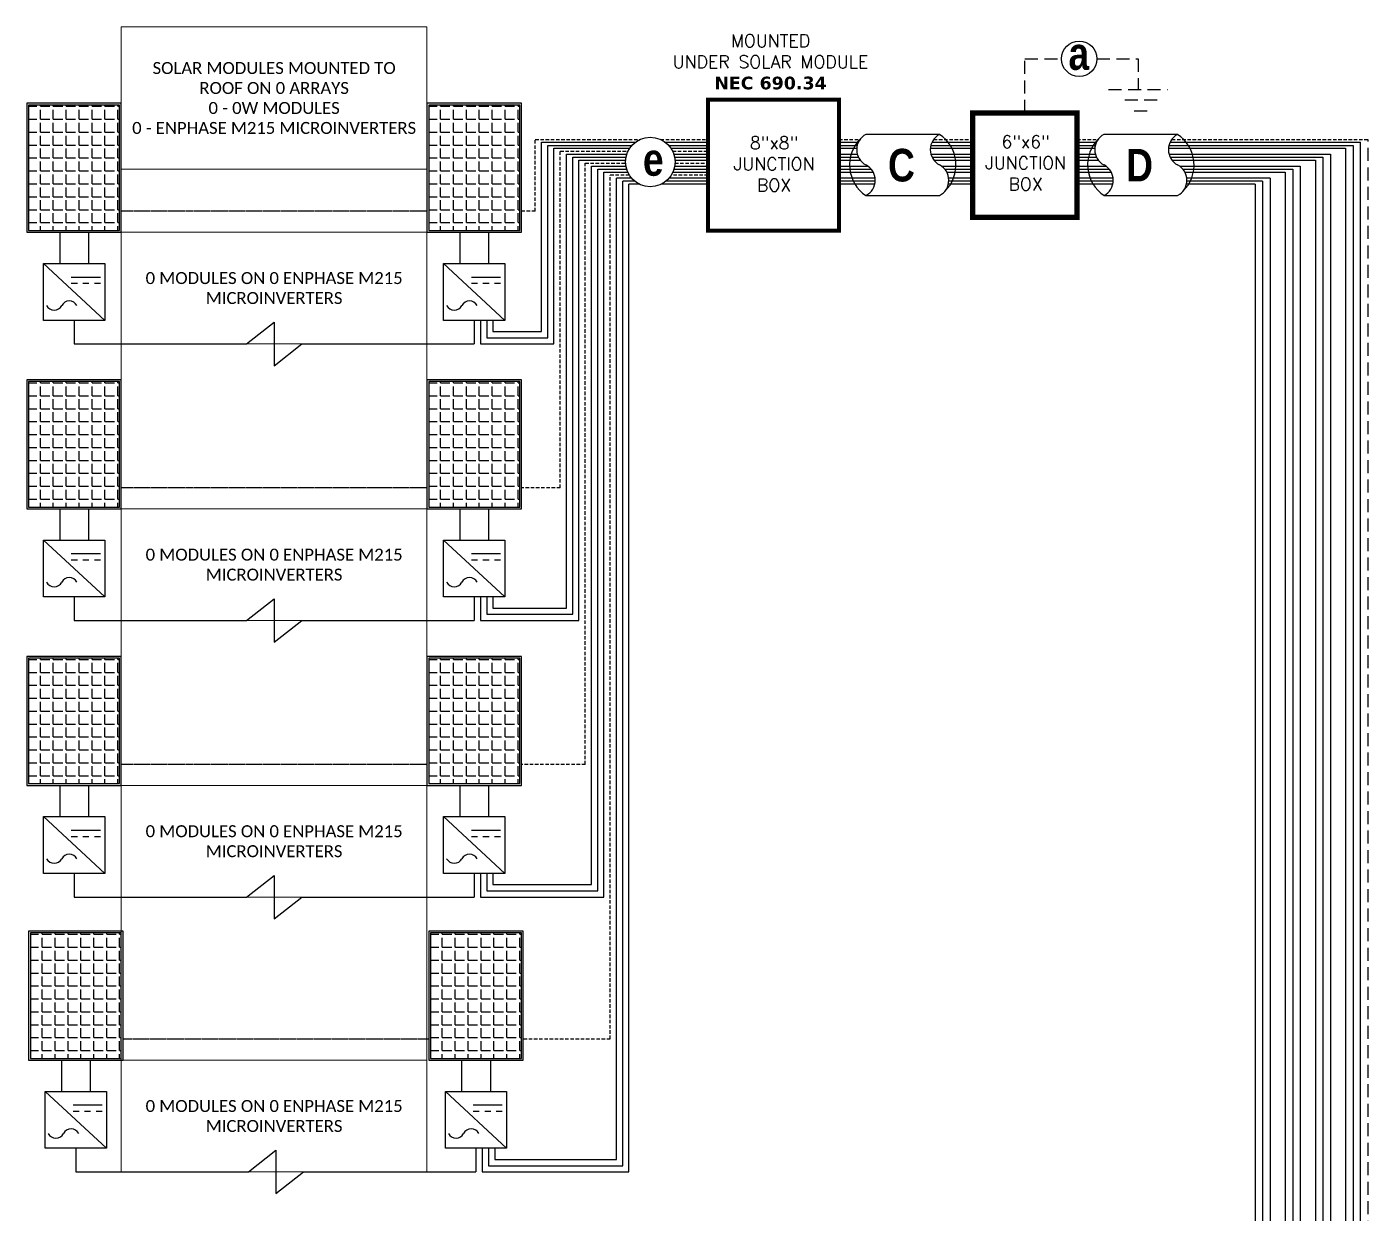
# Model space of a CAD drawing. Header units: feet. Extents: x 24278 to 25075, y 16053 to 16616.
# Drawn here: x 24687.9 to 25074.8, y 16273.6 to 16615.7 of the extents above; entities that cross this region are included whole.
import ezdxf

# ---------------------------------------------------------------- set-up
doc = ezdxf.new("R2010")
doc.units = ezdxf.units.FT
doc.header["$MEASUREMENT"] = 0
doc.linetypes.add('HIDDEN', pattern=[0.375, 0.25, -0.125])
doc.layers.add('TEXT', color=7, linetype='Continuous')
doc.layers.add('Z - TITLEBLOCK TXT', color=7, linetype='Continuous')
doc.styles.add('ONE LINE TXT', font='techb___.ttf')
doc.styles.get("Standard").update_dxf_attribs({"font": 'simplex.shx'})

# ---------------------------------------------------------------- blocks, each defined once
blk = doc.blocks.new('*T25')
at = {"layer": 'Defpoints', "color": 8, "linetype": 'ByBlock', "lineweight": 0, "transparency": 16777216}
for p, q in [((0, 0), (88.16, 0)), ((0, 0), (0, -330.21)), ((88.16, 0), (88.16, -330.21)), ((0, -41.08), (88.16, -41.08)), ((0, -59.24), (88.16, -59.24)), ((0, -91.46), (88.16, -91.46)), ((0, -138.99), (88.16, -138.99)), ((0, -171.21), (88.16, -171.21)), ((0, -218.74), (88.16, -218.74)), ((0, -250.97), (88.16, -250.97)), ((0, -297.99), (88.16, -297.99)), ((0, -330.21), (88.16, -330.21))]:
    blk.add_line(p, q, dxfattribs=at)
at = {"color": 0, "linetype": 'Continuous', "transparency": 16777216, "char_height": 3.4544, "width": 83.574, "attachment_point": 5}
for s, insert in [('{\\fCalibri|b0|i0|c0;SOLAR MODULES MOUNTED TO ROOF ON 0 ARRAYS^J0 - 0W MODULES^J0 - ENPHASE M215 MICROINVERTERS', (44.08, -20.54)), ('{\\fCalibri|b0|i0|c0;', (44.08, -50.16)), ('{\\fCalibri|b0|i0|c0;0 MODULES ON 0 ENPHASE M215 MICROINVERTERS', (44.08, -75.35)), ('{\\fCalibri|b0|i0|c0;', (44.08, -115.23)), ('{\\fCalibri|b0|i0|c0;0 MODULES ON 0 ENPHASE M215 MICROINVERTERS', (44.08, -155.1)), ('{\\fCalibri|b0|i0|c0;', (44.08, -194.98)), ('{\\fCalibri|b0|i0|c0;0 MODULES ON 0 ENPHASE M215 MICROINVERTERS', (44.08, -234.86)), ('{\\fCalibri|b0|i0|c0;', (44.08, -274.48)), ('{\\fCalibri|b0|i0|c0;0 MODULES ON 0 ENPHASE M215 MICROINVERTERS', (44.08, -314.1))]:
    blk.add_mtext(s, dxfattribs=dict(at, insert=insert))
blk = doc.blocks.new('8x8box')
at = {"lineweight": 50, "const_width": 1.19}
blk.add_lwpolyline([(37.78, 0), (0, 0), (0, 37.78), (37.78, 37.78)], close=True, dxfattribs=at)
at = {"color": 1, "char_height": 3.6576, "attachment_point": 5}
for s, width, insert in [(' \\PMOUNTED \\PUNDER SOLAR MODULE\\P{\\fVerdana|b1|i0|c0|p34;NEC 690.34}', 73.0127, (18.01, 51.7)), ('8"x8"  JUNCTION BOX ', 0.4767, (19.03, 19.26))]:
    blk.add_mtext_dynamic_manual_height_columns(s, width=width, gutter_width=7.17, heights=[0], dxfattribs=dict(at, insert=insert))
blk = doc.blocks.new('6x6box')
at = {"lineweight": 50, "const_width": 1.53}
blk.add_lwpolyline([(30.1, 0), (0, 0), (0, 30.1), (30.1, 30.1)], close=True, dxfattribs=at)
at = {"color": 1, "insert": (15.24, 15.71), "char_height": 3.6576, "width": 0.4767, "attachment_point": 5}
blk.add_mtext('6"x6"  JUNCTION BOX  ', dxfattribs=at)

msp = doc.modelspace()

# ---------------------------------------------------------------- hatches: boundary and pattern name
at = {"linetype": 'Continuous'}
h = msp.add_hatch(dxfattribs=at)
h.set_pattern_fill('ANGLE', color=256, scale=13.54666)
h.set_pattern_definition([(0, (24751.3767, 4574.902), (0, 3.7253315), [2.709332, -1.0159995]), (90, (24751.3767, 4574.902), (-3.7253315, 2e-16), [2.709332, -1.0159995])])
h.paths.add_polyline_path([(24688.37, 16593.2), (24688.37, 16557.02), (24714.6, 16557.02), (24714.6, 16593.2)])
h = msp.add_hatch(dxfattribs=at)
h.set_pattern_fill('ANGLE', color=256, scale=13.54666)
h.set_pattern_definition([(0, (24866.7966, 4574.902), (0, 3.7253315), [2.709332, -1.0159995]), (90, (24866.7966, 4574.902), (-3.7253315, 2e-16), [2.709332, -1.0159995])])
h.paths.add_polyline_path([(24803.79, 16593.2), (24803.79, 16557.02), (24830.02, 16557.02), (24830.02, 16593.2)])
h = msp.add_hatch(dxfattribs=at)
h.set_pattern_fill('ANGLE', color=256, scale=13.54666)
h.set_pattern_definition([(0, (24751.3767, 4495.1487), (0, 3.7253315), [2.709332, -1.0159995]), (90, (24751.3767, 4495.1487), (-3.7253315, 2e-16), [2.709332, -1.0159995])])
h.paths.add_polyline_path([(24688.37, 16513.45), (24688.37, 16477.26), (24714.6, 16477.26), (24714.6, 16513.45)])
h = msp.add_hatch(dxfattribs=at)
h.set_pattern_fill('ANGLE', color=256, scale=13.54666)
h.set_pattern_definition([(0, (24866.7966, 4495.1487), (0, 3.7253315), [2.709332, -1.0159995]), (90, (24866.7966, 4495.1487), (-3.7253315, 2e-16), [2.709332, -1.0159995])])
h.paths.add_polyline_path([(24803.79, 16513.45), (24803.79, 16477.26), (24830.02, 16477.26), (24830.02, 16513.45)])
h = msp.add_hatch(dxfattribs=at)
h.set_pattern_fill('ANGLE', color=256, scale=13.54666)
h.set_pattern_definition([(0, (24751.3767, 4415.3956), (0, 3.7253315), [2.709332, -1.0159995]), (90, (24751.3767, 4415.3956), (-3.7253315, 2e-16), [2.709332, -1.0159995])])
h.paths.add_polyline_path([(24688.37, 16433.69), (24688.37, 16397.51), (24714.6, 16397.51), (24714.6, 16433.69)])
h = msp.add_hatch(dxfattribs=at)
h.set_pattern_fill('ANGLE', color=256, scale=13.54666)
h.set_pattern_definition([(0, (24866.7966, 4415.3956), (0, 3.7253315), [2.709332, -1.0159995]), (90, (24866.7966, 4415.3956), (-3.7253315, 2e-16), [2.709332, -1.0159995])])
h.paths.add_polyline_path([(24803.79, 16433.69), (24803.79, 16397.51), (24830.02, 16397.51), (24830.02, 16433.69)])
h = msp.add_hatch(dxfattribs=at)
h.set_pattern_fill('ANGLE', color=256, scale=13.54666)
h.set_pattern_definition([(0, (24751.8857, 4336.1515), (0, 3.7253315), [2.709332, -1.0159995]), (90, (24751.8857, 4336.1515), (-3.7253315, 2e-16), [2.709332, -1.0159995])])
h.paths.add_polyline_path([(24688.87, 16354.45), (24688.87, 16318.27), (24715.11, 16318.27), (24715.11, 16354.45)])
h = msp.add_hatch(dxfattribs=at)
h.set_pattern_fill('ANGLE', color=256, scale=13.54666)
h.set_pattern_definition([(0, (24867.3056, 4336.1515), (0, 3.7253315), [2.709332, -1.0159995]), (90, (24867.3056, 4336.1515), (-3.7253315, 2e-16), [2.709332, -1.0159995])])
h.paths.add_polyline_path([(24804.29, 16354.45), (24804.29, 16318.27), (24830.53, 16318.27), (24830.53, 16354.45)])

# ---------------------------------------------------------------- linework, layer by layer
at = {"color": 92, "linetype": 'HIDDEN', "ltscale": 4}
for p, q in [((24834.5, 16562.56), (24834.5, 16583.3)), ((24834.5, 16583.3), (24864.73, 16583.3)), ((24870.63, 16583.3), (24884.36, 16583.3)), ((24922.14, 16583.3), (24928.21, 16583.3)), ((24949.45, 16583.3), (24960.71, 16583.3)), ((24990.81, 16583.3), (24996.88, 16583.3)), ((25018.12, 16583.3), (25074.76, 16583.3)), ((24841.71, 16579.85), (24861.23, 16579.85)), ((24841.71, 16482.8), (24841.71, 16579.85)), ((24874.13, 16579.85), (24884.36, 16579.85)), ((24848.92, 16576.41), (24860.55, 16576.41)), ((24848.92, 16403.05), (24848.92, 16576.41)), ((24874.81, 16576.41), (24884.36, 16576.41)), ((24861.65, 16572.97), (24856.13, 16572.97)), ((24856.13, 16323.9), (24856.13, 16572.97)), ((24884.36, 16572.97), (24873.71, 16572.97)), ((24834.5, 16562.56), (24830.53, 16562.56)), ((24841.71, 16482.8), (24830.53, 16482.8)), ((24848.92, 16403.05), (24830.53, 16403.05)), ((24856.13, 16323.81), (24831.04, 16323.81))]:
    msp.add_line(p, q, dxfattribs=at)
at = {"color": 7, "linetype": 'Continuous'}
for p, q in [((24951.13, 16584.73), (24929.89, 16584.73)), ((25019.8, 16584.73), (24998.56, 16584.73)), ((25068.23, 16580.71), (25068.23, 16194.58)), ((25059.53, 16577.27), (25059.53, 16194.58)), ((25050.83, 16573.83), (25050.83, 16194.58)), ((24929.89, 16567.11), (24951.13, 16567.11)), ((24998.56, 16567.11), (25019.8, 16567.11)), ((25042.13, 16570.39), (25042.13, 16194.58)), ((24709.08, 16543.5), (24700.69, 16543.5)), ((24702.44, 16541.69), (24700.69, 16541.69)), ((24705.76, 16541.69), (24704.01, 16541.69)), ((24709.08, 16541.69), (24707.33, 16541.69)), ((24824.5, 16543.5), (24816.11, 16543.5)), ((24817.86, 16541.69), (24816.11, 16541.69)), ((24821.18, 16541.69), (24819.43, 16541.69)), ((24824.5, 16541.69), (24822.75, 16541.69)), ((24751.24, 16524.29), (24759.19, 16530.55)), ((24759.19, 16530.55), (24759.19, 16518.02)), ((24759.19, 16518.02), (24767.15, 16524.29)), ((24709.08, 16463.75), (24700.69, 16463.75)), ((24824.5, 16463.75), (24816.11, 16463.75)), ((24702.44, 16461.93), (24700.69, 16461.93)), ((24705.76, 16461.93), (24704.01, 16461.93)), ((24709.08, 16461.93), (24707.33, 16461.93)), ((24817.86, 16461.93), (24816.11, 16461.93)), ((24821.18, 16461.93), (24819.43, 16461.93)), ((24824.5, 16461.93), (24822.75, 16461.93)), ((24751.24, 16444.53), (24759.19, 16450.8)), ((24759.19, 16450.8), (24759.19, 16438.27)), ((24759.19, 16438.27), (24767.15, 16444.53)), ((24709.08, 16384), (24700.69, 16384)), ((24702.44, 16382.18), (24700.69, 16382.18)), ((24705.76, 16382.18), (24704.01, 16382.18)), ((24709.08, 16382.18), (24707.33, 16382.18)), ((24824.5, 16384), (24816.11, 16384)), ((24817.86, 16382.18), (24816.11, 16382.18)), ((24821.18, 16382.18), (24819.43, 16382.18)), ((24824.5, 16382.18), (24822.75, 16382.18)), ((24751.24, 16364.78), (24759.19, 16371.04)), ((24759.19, 16371.04), (24759.19, 16358.52)), ((24759.19, 16358.52), (24767.15, 16364.78)), ((24709.59, 16304.75), (24701.2, 16304.75)), ((24825.01, 16304.75), (24816.62, 16304.75)), ((24702.95, 16302.94), (24701.2, 16302.94)), ((24706.27, 16302.94), (24704.52, 16302.94)), ((24709.59, 16302.94), (24707.84, 16302.94)), ((24818.37, 16302.94), (24816.62, 16302.94)), ((24821.69, 16302.94), (24819.94, 16302.94)), ((24825.01, 16302.94), (24823.26, 16302.94)), ((24751.75, 16285.54), (24759.7, 16291.8)), ((24759.7, 16291.8), (24759.7, 16279.27)), ((24759.7, 16279.27), (24767.66, 16285.54))]:
    msp.add_line(p, q, dxfattribs=at)
at = {"color": 92, "linetype": 'HIDDEN', "ltscale": 15}
msp.add_line((25074.76, 16194.58), (25074.76, 16583.3), dxfattribs=at)
at = {"color": 253, "linetype": 'Continuous'}
for p, q in [((24836.31, 16527.89), (24836.31, 16582.44)), ((24836.31, 16582.44), (24863.3, 16582.44)), ((24843.51, 16578.99), (24860.89, 16578.99)), ((24843.51, 16448.14), (24843.51, 16578.99)), ((24872.05, 16582.44), (24884.36, 16582.44)), ((24874.47, 16578.99), (24884.36, 16578.99)), ((24922.14, 16582.44), (24927.69, 16582.44)), ((24922.14, 16578.99), (24927.4, 16578.99)), ((24948.65, 16578.99), (24960.71, 16578.99)), ((24948.94, 16582.44), (24960.71, 16582.44)), ((24990.81, 16582.44), (24996.36, 16582.44)), ((24990.81, 16578.99), (24996.08, 16578.99)), ((25017.32, 16578.99), (25063.88, 16578.99)), ((25017.61, 16582.44), (25072.58, 16582.44)), ((25063.88, 16578.99), (25063.88, 16194.58)), ((25072.58, 16194.58), (25072.58, 16582.44)), ((24850.72, 16575.55), (24860.65, 16575.55)), ((24850.72, 16368.38), (24850.72, 16575.55)), ((24874.71, 16575.55), (24884.36, 16575.55)), ((24922.14, 16575.55), (24930.49, 16575.55)), ((24951.73, 16575.55), (24960.71, 16575.55)), ((24990.81, 16575.55), (24999.16, 16575.55)), ((25020.4, 16575.55), (25055.18, 16575.55)), ((25055.18, 16575.55), (25055.18, 16194.58)), ((24862.29, 16572.11), (24857.93, 16572.11)), ((24857.93, 16289.14), (24857.93, 16572.11)), ((24884.36, 16572.11), (24873.07, 16572.11)), ((24932.52, 16572.11), (24922.14, 16572.11)), ((24960.71, 16572.11), (24953.76, 16572.11)), ((25001.19, 16572.11), (24990.81, 16572.11)), ((25046.48, 16572.11), (25022.43, 16572.11)), ((25046.48, 16572.11), (25046.48, 16194.58)), ((24822.31, 16527.89), (24836.31, 16527.89)), ((24822.31, 16448.14), (24843.51, 16448.14)), ((24822.31, 16368.38), (24850.72, 16368.38)), ((24822.82, 16289.14), (24857.93, 16289.14))]:
    msp.add_line(p, q, dxfattribs=at)
at = {"color": 10, "linetype": 'Continuous'}
for p, q in [((24838.11, 16526.09), (24838.11, 16581.57)), ((24838.11, 16581.57), (24862.38, 16581.57)), ((24872.98, 16581.57), (24884.36, 16581.57)), ((24922.14, 16581.57), (24927.38, 16581.57)), ((24948.63, 16581.57), (24960.71, 16581.57)), ((24990.81, 16581.57), (24996.05, 16581.57)), ((25017.3, 16581.57), (25070.41, 16581.57)), ((25070.41, 16581.57), (25070.41, 16194.58)), ((24845.32, 16578.13), (24860.67, 16578.13)), ((24845.32, 16446.33), (24845.32, 16578.13)), ((24874.69, 16578.13), (24884.36, 16578.13)), ((24922.14, 16578.13), (24927.73, 16578.13)), ((24948.98, 16578.13), (24960.71, 16578.13)), ((24990.81, 16578.13), (24996.4, 16578.13)), ((25017.65, 16578.13), (25061.71, 16578.13)), ((25061.71, 16578.13), (25061.71, 16194.58)), ((24852.52, 16574.69), (24860.86, 16574.69)), ((24852.52, 16366.58), (24852.52, 16574.69)), ((24863.18, 16571.25), (24859.73, 16571.25)), ((24859.73, 16287.34), (24859.73, 16571.25)), ((24884.36, 16571.25), (24872.17, 16571.25)), ((24874.5, 16574.69), (24884.36, 16574.69)), ((24922.14, 16574.69), (24931.41, 16574.69)), ((24932.55, 16571.25), (24922.14, 16571.25)), ((24952.65, 16574.69), (24960.71, 16574.69)), ((24960.71, 16571.25), (24953.79, 16571.25)), ((24990.81, 16574.69), (25000.08, 16574.69)), ((25001.22, 16571.25), (24990.81, 16571.25)), ((25021.32, 16574.69), (25053.01, 16574.69)), ((25044.3, 16571.25), (25022.46, 16571.25)), ((25044.3, 16571.25), (25044.3, 16194.58)), ((25053.01, 16574.69), (25053.01, 16194.58)), ((24820.51, 16526.09), (24838.11, 16526.09)), ((24820.51, 16446.33), (24845.32, 16446.33)), ((24820.51, 16366.58), (24852.52, 16366.58)), ((24821.02, 16287.34), (24859.73, 16287.34))]:
    msp.add_line(p, q, dxfattribs=at)
at = {"linetype": 'Continuous'}
for p, q in [((24839.91, 16524.29), (24839.91, 16580.71)), ((24839.91, 16580.71), (24861.71, 16580.71)), ((24873.65, 16580.71), (24884.36, 16580.71)), ((24922.14, 16580.71), (24927.24, 16580.71)), ((24948.48, 16580.71), (24960.71, 16580.71)), ((24990.81, 16580.71), (24995.91, 16580.71)), ((25017.15, 16580.71), (25068.23, 16580.71)), ((24847.12, 16577.27), (24860.55, 16577.27)), ((24847.12, 16444.53), (24847.12, 16577.27)), ((24874.8, 16577.27), (24884.36, 16577.27)), ((24922.14, 16577.27), (24928.27, 16577.27)), ((24949.51, 16577.27), (24960.71, 16577.27)), ((24990.81, 16577.27), (24996.94, 16577.27)), ((25018.19, 16577.27), (25059.53, 16577.27)), ((24854.33, 16573.83), (24861.18, 16573.83)), ((24854.33, 16364.78), (24854.33, 16573.83)), ((24874.17, 16573.83), (24884.36, 16573.83)), ((24922.14, 16573.83), (24931.98, 16573.83)), ((24953.23, 16573.83), (24960.71, 16573.83)), ((24990.81, 16573.83), (25000.65, 16573.83)), ((25021.9, 16573.83), (25050.83, 16573.83)), ((24864.53, 16570.39), (24861.54, 16570.39)), ((24861.54, 16285.54), (24861.54, 16570.39)), ((24884.36, 16570.39), (24870.83, 16570.39)), ((24932.42, 16570.39), (24922.14, 16570.39)), ((24960.71, 16570.39), (24953.67, 16570.39)), ((25001.1, 16570.39), (24990.81, 16570.39)), ((25042.13, 16570.39), (25022.34, 16570.39)), ((24697.33, 16556.51), (24697.33, 16547.5)), ((24705.64, 16556.51), (24705.64, 16547.5)), ((24812.75, 16556.51), (24812.75, 16547.5)), ((24821.06, 16556.51), (24821.06, 16547.5)), ((24692.66, 16547.5), (24710.31, 16547.5)), ((24692.66, 16531.1), (24692.66, 16547.5)), ((24692.66, 16547.5), (24710.31, 16531.1)), ((24710.31, 16547.5), (24710.31, 16531.1)), ((24808.08, 16547.5), (24825.73, 16547.5)), ((24808.08, 16531.1), (24808.08, 16547.5)), ((24808.08, 16547.5), (24825.73, 16531.1)), ((24825.73, 16547.5), (24825.73, 16531.1)), ((24710.31, 16531.1), (24692.66, 16531.1)), ((24825.73, 16531.1), (24808.08, 16531.1)), ((24818.71, 16524.29), (24839.91, 16524.29)), ((24697.33, 16476.75), (24697.33, 16467.74)), ((24705.64, 16476.75), (24705.64, 16467.74)), ((24812.75, 16476.75), (24812.75, 16467.74)), ((24821.06, 16476.75), (24821.06, 16467.74)), ((24692.66, 16467.74), (24710.31, 16467.74)), ((24692.66, 16451.35), (24692.66, 16467.74)), ((24692.66, 16467.74), (24710.31, 16451.35)), ((24710.31, 16467.74), (24710.31, 16451.35)), ((24808.08, 16467.74), (24825.73, 16467.74)), ((24808.08, 16451.35), (24808.08, 16467.74)), ((24808.08, 16467.74), (24825.73, 16451.35)), ((24825.73, 16467.74), (24825.73, 16451.35)), ((24710.31, 16451.35), (24692.66, 16451.35)), ((24825.73, 16451.35), (24808.08, 16451.35)), ((24818.71, 16444.53), (24847.12, 16444.53)), ((24697.33, 16397), (24697.33, 16387.99)), ((24705.64, 16397), (24705.64, 16387.99)), ((24812.75, 16397), (24812.75, 16387.99)), ((24821.06, 16397), (24821.06, 16387.99)), ((24692.66, 16387.99), (24710.31, 16387.99)), ((24692.66, 16371.6), (24692.66, 16387.99)), ((24692.66, 16387.99), (24710.31, 16371.6)), ((24710.31, 16387.99), (24710.31, 16371.6)), ((24808.08, 16387.99), (24825.73, 16387.99)), ((24808.08, 16371.6), (24808.08, 16387.99)), ((24808.08, 16387.99), (24825.73, 16371.6)), ((24825.73, 16387.99), (24825.73, 16371.6)), ((24710.31, 16371.6), (24692.66, 16371.6)), ((24825.73, 16371.6), (24808.08, 16371.6)), ((24818.71, 16364.78), (24854.33, 16364.78)), ((24697.84, 16317.76), (24697.84, 16308.75)), ((24706.15, 16317.76), (24706.15, 16308.75)), ((24813.26, 16317.76), (24813.26, 16308.75)), ((24821.57, 16317.76), (24821.57, 16308.75)), ((24693.17, 16308.75), (24710.82, 16308.75)), ((24693.17, 16292.35), (24693.17, 16308.75)), ((24693.17, 16308.75), (24710.82, 16292.35)), ((24710.82, 16308.75), (24710.82, 16292.35)), ((24808.59, 16308.75), (24826.24, 16308.75)), ((24808.59, 16292.35), (24808.59, 16308.75)), ((24808.59, 16308.75), (24826.24, 16292.35)), ((24826.24, 16308.75), (24826.24, 16292.35)), ((24710.82, 16292.35), (24693.17, 16292.35)), ((24826.24, 16292.35), (24808.59, 16292.35)), ((24819.22, 16285.54), (24861.54, 16285.54))]:
    msp.add_line(p, q, dxfattribs=at)
at = {"linetype": 'Continuous', "flags": 128}
for points in [[(24687.86, 16593.71), (24687.86, 16556.51), (24715.11, 16556.51), (24715.11, 16593.71), (24687.86, 16593.71)], [(24803.28, 16593.71), (24803.28, 16556.51), (24830.53, 16556.51), (24830.53, 16593.71), (24803.28, 16593.71)], [(24701.48, 16531.1), (24701.48, 16524.29)], [(24816.9, 16531.1), (24816.9, 16524.29)], [(24818.71, 16531.1), (24818.71, 16524.29)], [(24701.48, 16524.29), (24751.24, 16524.29)], [(24767.15, 16524.29), (24816.9, 16524.29)], [(24687.86, 16513.96), (24687.86, 16476.75), (24715.11, 16476.75), (24715.11, 16513.96), (24687.86, 16513.96)], [(24803.28, 16513.96), (24803.28, 16476.75), (24830.53, 16476.75), (24830.53, 16513.96), (24803.28, 16513.96)], [(24701.48, 16451.35), (24701.48, 16444.53)], [(24816.9, 16451.35), (24816.9, 16444.53)], [(24818.71, 16451.35), (24818.71, 16444.53)], [(24701.48, 16444.53), (24751.24, 16444.53)], [(24767.15, 16444.53), (24816.9, 16444.53)], [(24687.86, 16434.2), (24687.86, 16397), (24715.11, 16397), (24715.11, 16434.2), (24687.86, 16434.2)], [(24803.28, 16434.2), (24803.28, 16397), (24830.53, 16397), (24830.53, 16434.2), (24803.28, 16434.2)], [(24701.48, 16371.6), (24701.48, 16364.78)], [(24816.9, 16371.6), (24816.9, 16364.78)], [(24818.71, 16371.6), (24818.71, 16364.78)], [(24701.48, 16364.78), (24751.24, 16364.78)], [(24767.15, 16364.78), (24816.9, 16364.78)], [(24688.37, 16354.96), (24688.37, 16317.76), (24715.62, 16317.76), (24715.62, 16354.96), (24688.37, 16354.96)], [(24803.79, 16354.96), (24803.79, 16317.76), (24831.04, 16317.76), (24831.04, 16354.96), (24803.79, 16354.96)], [(24701.99, 16292.35), (24701.99, 16285.54)], [(24817.41, 16292.35), (24817.41, 16285.54)], [(24819.22, 16292.35), (24819.22, 16285.54)], [(24701.99, 16285.54), (24751.75, 16285.54)], [(24767.66, 16285.54), (24817.41, 16285.54)]]:
    msp.add_lwpolyline(points, dxfattribs=at)
for points in [[(24688.37, 16593.2), (24688.37, 16557.02), (24714.6, 16557.02), (24714.6, 16593.2)], [(24803.79, 16593.2), (24803.79, 16557.02), (24830.02, 16557.02), (24830.02, 16593.2)], [(24688.37, 16513.45), (24688.37, 16477.26), (24714.6, 16477.26), (24714.6, 16513.45)], [(24803.79, 16513.45), (24803.79, 16477.26), (24830.02, 16477.26), (24830.02, 16513.45)], [(24688.37, 16433.69), (24688.37, 16397.51), (24714.6, 16397.51), (24714.6, 16433.69)], [(24803.79, 16433.69), (24803.79, 16397.51), (24830.02, 16397.51), (24830.02, 16433.69)], [(24688.87, 16354.45), (24688.87, 16318.27), (24715.11, 16318.27), (24715.11, 16354.45)], [(24804.29, 16354.45), (24804.29, 16318.27), (24830.53, 16318.27), (24830.53, 16354.45)]]:
    msp.add_lwpolyline(points, close=True, dxfattribs=at)
at = {"color": 92, "linetype": 'HIDDEN', "ltscale": 0.3, "flags": 128}
for points in [[(24803.28, 16562.56), (24715.11, 16562.56)], [(24803.28, 16482.8), (24715.11, 16482.8)], [(24803.28, 16403.05), (24715.11, 16403.05)], [(24803.79, 16323.81), (24715.62, 16323.81)]]:
    msp.add_lwpolyline(points, dxfattribs=at)
at = {"color": 10, "linetype": 'Continuous', "flags": 128}
for points in [[(24820.51, 16531.1), (24820.51, 16526.09)], [(24820.51, 16451.35), (24820.51, 16446.33)], [(24820.51, 16371.6), (24820.51, 16366.58)], [(24821.02, 16292.35), (24821.02, 16287.34)]]:
    msp.add_lwpolyline(points, dxfattribs=at)
at = {"color": 253, "linetype": 'Continuous', "flags": 128}
for points in [[(24822.31, 16531.1), (24822.31, 16527.89)], [(24822.31, 16451.35), (24822.31, 16448.14)], [(24822.31, 16371.6), (24822.31, 16368.38)], [(24822.82, 16292.35), (24822.82, 16289.14)]]:
    msp.add_lwpolyline(points, dxfattribs=at)
at = {"color": 7, "linetype": 'Continuous'}
for centre, radius in [((24991.41, 16606.53), 5.11), ((24867.68, 16576.79), 7.14)]:
    msp.add_circle(centre, radius, dxfattribs=at)
for centre, start, end in [((24935.74, 16575.92), 133.9732, 236.4265), ((24945.28, 16575.92), 313.9732, 56.4265), ((25004.41, 16575.92), 133.9732, 236.4265), ((25013.95, 16575.92), 313.9732, 56.4265)]:
    msp.add_arc(centre, 10.58, start, end, dxfattribs=at)
at = {"linetype": 'Continuous'}
for centre, radius, start, end in [((24932.2, 16580.33), 4.98, 117.6639, 242.3361), ((24953.44, 16580.33), 4.98, 117.6639, 242.3361), ((25000.87, 16580.33), 4.98, 117.6639, 242.3361), ((25022.11, 16580.33), 4.98, 117.6639, 242.3361), ((24927.58, 16571.51), 4.98, 297.6639, 62.3361), ((24948.82, 16571.51), 4.98, 297.6639, 62.3361), ((24996.25, 16571.51), 4.98, 297.6639, 62.3361), ((25017.49, 16571.51), 4.98, 297.6639, 62.3361), ((24700.11, 16534.21), 2.48, 27.6639, 152.3361), ((24815.53, 16534.21), 2.48, 27.6639, 152.3361), ((24695.73, 16536.51), 2.48, 207.6639, 332.3361), ((24811.15, 16536.51), 2.48, 207.6639, 332.3361), ((24695.73, 16456.76), 2.48, 207.6639, 332.3361), ((24700.11, 16454.46), 2.48, 27.6639, 152.3361), ((24811.15, 16456.76), 2.48, 207.6639, 332.3361), ((24815.53, 16454.46), 2.48, 27.6639, 152.3361), ((24695.73, 16377.01), 2.48, 207.6639, 332.3361), ((24700.11, 16374.71), 2.48, 27.6639, 152.3361), ((24811.15, 16377.01), 2.48, 207.6639, 332.3361), ((24815.53, 16374.71), 2.48, 27.6639, 152.3361), ((24696.24, 16297.76), 2.48, 207.6639, 332.3361), ((24700.62, 16295.46), 2.48, 27.6639, 152.3361), ((24811.66, 16297.76), 2.48, 207.6639, 332.3361), ((24816.04, 16295.46), 2.48, 27.6639, 152.3361)]:
    msp.add_arc(centre, radius, start, end, dxfattribs=at)
at = {"layer": 'TEXT', "color": 92, "linetype": 'HIDDEN', "ltscale": 15}
for p, q in [((24975.76, 16590.9), (24975.76, 16606.53)), ((24975.76, 16606.53), (24986.29, 16606.53)), ((24996.52, 16606.53), (25008.38, 16606.53)), ((25008.38, 16606.53), (25008.38, 16597.7))]:
    msp.add_line(p, q, dxfattribs=at)
at = {"layer": 'TEXT', "color": 92, "linetype": 'HIDDEN', "ltscale": 15, "flags": 128}
for points in [[(24999.9, 16597.7), (25016.87, 16597.7)], [(25013.93, 16594.56), (25002.84, 16594.56)], [(25010.99, 16591.42), (25005.78, 16591.42)]]:
    msp.add_lwpolyline(points, dxfattribs=at)

# ---------------------------------------------------------------- block references
msp.add_blockref('*T25', (24715.11, 16615.75))
at = {"color": 7}
for name, p in [('8x8box', (24884.36, 16556.96)), ('6x6box', (24960.71, 16560.8))]:
    msp.add_blockref(name, p, dxfattribs=at)

# ---------------------------------------------------------------- texts
at = {"color": 1, "linetype": 'Continuous', "char_height": 9.3833, "attachment_point": 1, "style": 'ONE LINE TXT'}
for s, insert in [('{\\W1;\\C256;e}', (24865.56, 16582.19)), ('{\\W1;\\C256;C}', (24936.26, 16580.55)), ('{\\W1;\\C256;D}', (25004.93, 16580.55))]:
    msp.add_mtext_dynamic_manual_height_columns(s, width=0.1385, gutter_width=2.13, heights=[0], dxfattribs=dict(at, insert=insert))
at = {"layer": 'Z - TITLEBLOCK TXT', "color": 1, "linetype": 'Continuous', "insert": (24988.31, 16612.72), "char_height": 9.3833, "attachment_point": 1, "style": 'ONE LINE TXT'}
msp.add_mtext_dynamic_manual_height_columns('{\\W1;\\C256;a}', width=0.1385, gutter_width=2.13, heights=[0], dxfattribs=at)

doc.saveas('drawing.dxf')
